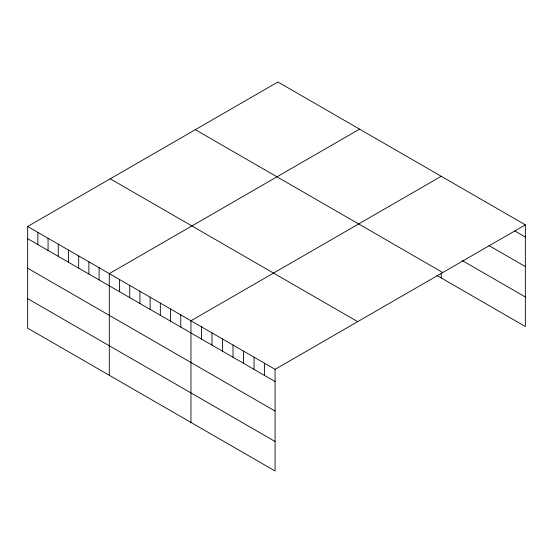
<?xml version="1.0" encoding="UTF-8"?>
<svg xmlns="http://www.w3.org/2000/svg" width="553" height="553" viewBox="0 0 553 553"><rect width="100%" height="100%" fill="white"/><g stroke="black" fill="none" stroke-linecap="round" stroke-linejoin="round"><path stroke-width="0.83" d="M27.65 226.481L275.083 369.335L275.083 471.004L27.65 328.15L27.65 226.481L277.917 81.996L525.35 224.85L525.35 326.519L436.849 275.422M359.568 129.132L109.3 273.624L109.3 375.293M441.225 176.276L190.958 320.768L190.958 422.437M275.083 369.335L525.35 224.85M514.836 230.967L525.35 237.037M488.893 245.518L525.35 266.567M462.253 260.56L525.35 296.989M195.327 129.672L442.759 272.532M110.241 178.799L357.673 321.659M27.65 238.675L275.083 381.529M27.65 268.198L275.083 411.059M27.65 298.627L275.083 441.481M441.225 273.023L441.225 277.945M264.569 363.266L264.569 375.459M254.055 357.197L254.055 369.383M243.534 351.12L243.534 363.314M233.02 345.051L233.02 357.245M222.506 338.982L222.506 351.169M211.986 332.913L211.986 345.1M201.472 326.837L201.472 339.03M180.748 314.871L180.748 327.065M170.545 308.982L170.545 321.169M160.335 303.085L160.335 315.279M150.133 297.196L150.133 309.39M139.923 291.307L139.923 303.493M129.72 285.41L129.72 297.604M119.51 279.521L119.51 291.708M99.098 267.735L99.098 279.922M88.888 261.839L88.888 274.032M78.685 255.949L78.685 268.136M68.475 250.053L68.475 262.246M58.272 244.163L58.272 256.35M48.063 238.267L48.063 250.461M37.86 232.378L37.86 244.564"/></g></svg>
